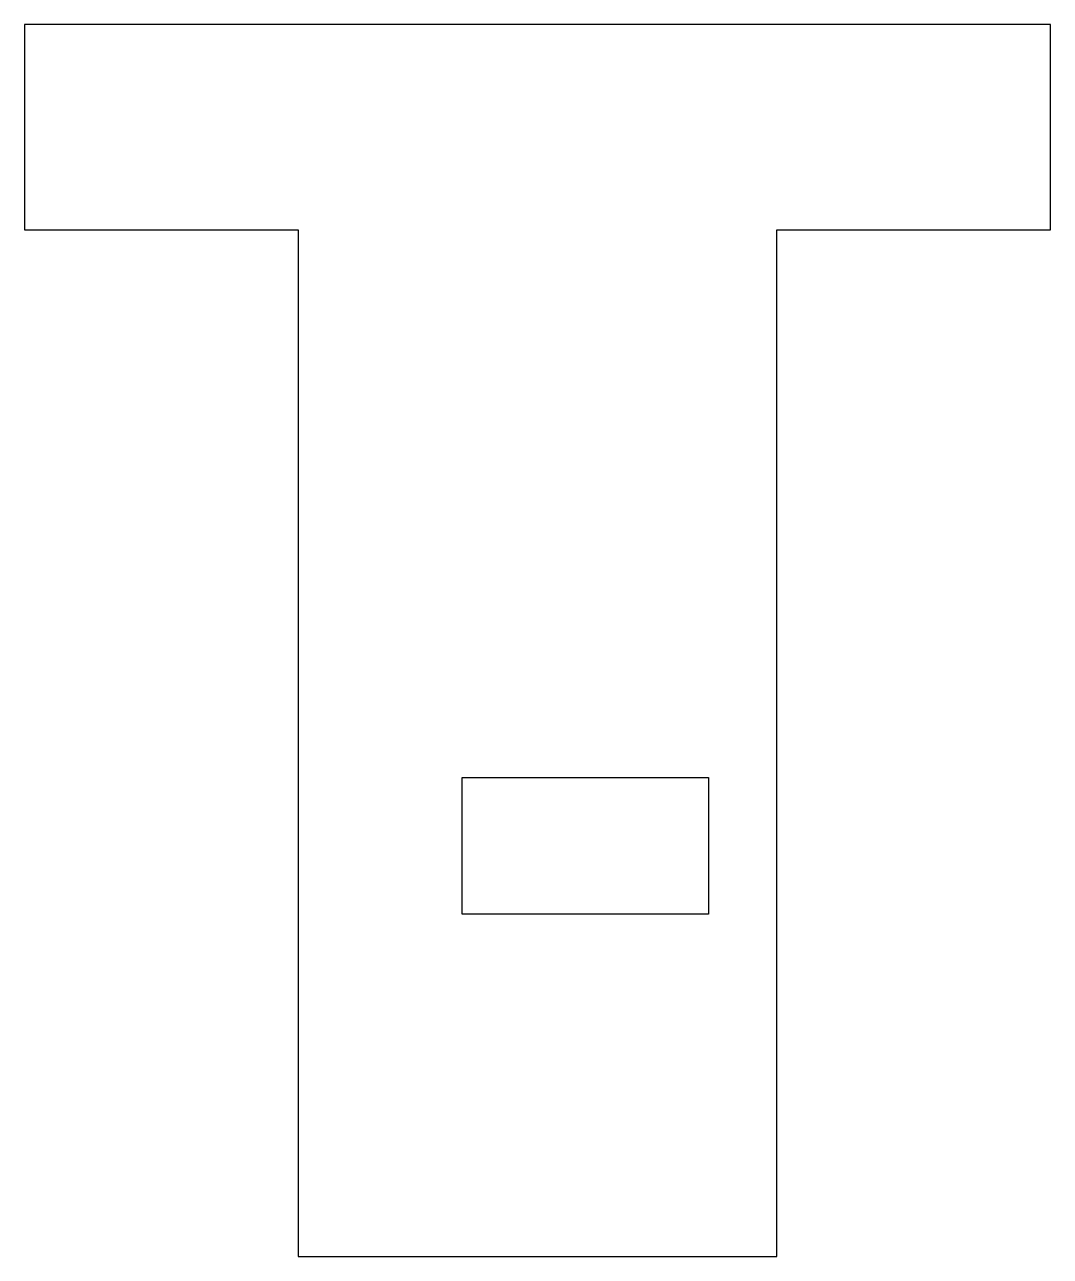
# Model space of a CAD drawing. Header units: millimetres. Extents: x 130.6 to 145.6, y 108 to 126.
import ezdxf

# ---------------------------------------------------------------- set-up
doc = ezdxf.new("R2010")
doc.units = ezdxf.units.MM

msp = doc.modelspace()

# ---------------------------------------------------------------- linework, layer by layer
for points in [[(134.59, 108.041), (141.59, 108.041), (141.59, 123.041), (145.59, 123.041), (145.59, 126.041), (130.59, 126.041), (130.59, 123.041), (134.59, 123.041)], [(140.59, 115.041), (140.59, 113.041), (136.99, 113.041), (136.99, 115.041)]]:
    msp.add_lwpolyline(points, close=True)

doc.saveas('drawing.dxf')
